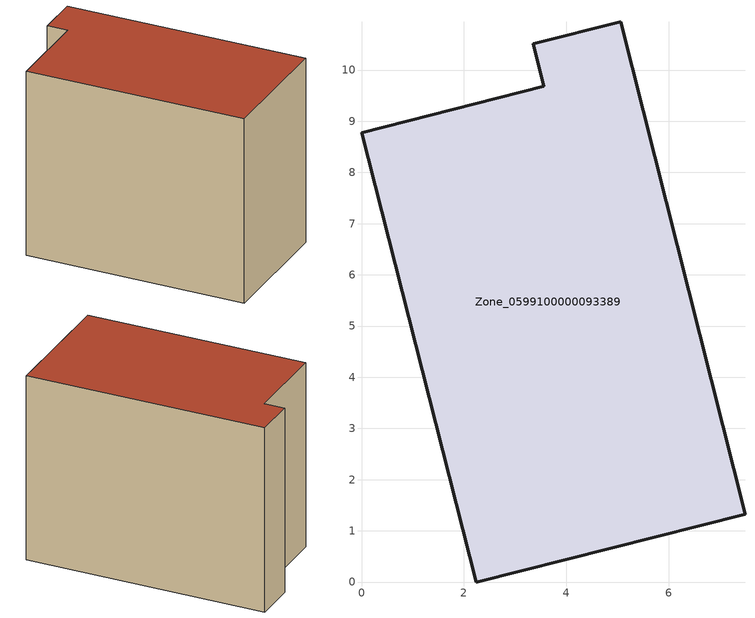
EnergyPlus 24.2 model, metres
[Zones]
Zone_0599100000093389
 floor ground (C_G): 5.06,10.94 7.49,1.32 2.24,0 0,8.78 3.56,9.68 3.35,10.51 z0
 wall outside (C_F): 2.24,0 7.49,1.32 5.06,10.94 3.35,10.51 3.56,9.68 0,8.78 2.24,0 z0:7.82
 roof outside (C_R): 7.49,1.32 5.06,10.94 3.35,10.51 3.56,9.68 0,8.78 2.24,0 z7.82
[BUILDING]
Pand.0599100000093389: North Axis=0; Terrain=City; Loads Convergence Tolerance Value=0.04; Temperature Convergence Tolerance Value=0.4; Solar Distribution=FullExterior; Maximum Number of Warmup Days=25; Minimum Number of Warmup Days=1
[Site:Location]
Rotterdam.The.Hague.AP_ZH_NLD Design_Conditions: Latitude=51.96; Longitude=4.45; Time Zone=1; Elevation=-4.5
[SITE:GROUNDTEMPERATURE:BUILDINGSURFACE]
18, 18, 18, 18, 18, 18, 18, 18, 18, 18, 18, 18
[MATERIAL] Thermal Absorptance=0.9; Solar Absorptance=0.7; Visible Absorptance=0.7
Name | Roughness | Thickness | Conductivity | Density | Specific Heat
G.TI.1975-1991 | MediumSmooth | 0.15 | 0.288461 | 540 | 1210
F.TI.1975-1991 | Rough | 0.3 | 0.230769 | 1920 | 840
R.TI.1975-1991 | MediumRough | 0.2 | 0.153846 | 1500 | 1000
[CONSTRUCTION]
C_G: G.TI.1975-1991
C_F: F.TI.1975-1991
C_R: R.TI.1975-1991
[ZONE]
Zone_0599100000093389: Type=1; Multiplier=1; Ceiling Height=Autocalculate; Volume=Autocalculate; Floor Area=autocalculate; Part of Total Floor Area=Yes
[ZONEINFILTRATION:DESIGNFLOWRATE]
Infil_Zone_0599100000093389: Zone or ZoneList or Space or SpaceList=Zone_0599100000093389; Schedule=AlwaysOn; Design Flow Rate Calculation Method=Flow/Area; Flow Rate per Floor Area=0.003; Constant Term Coefficient=1; Temperature Term Coefficient=0; Velocity Term Coefficient=0; Velocity Squared Term Coefficient=0
[HVACTEMPLATE:ZONE:IDEALLOADSAIRSYSTEM]
Zone_0599100000093389: Maximum Heating Supply Air Temperature=50; Minimum Cooling Supply Air Temperature=13; Maximum Heating Supply Air Humidity Ratio=0.0156; Minimum Cooling Supply Air Humidity Ratio=0.0077; Heating Limit=NoLimit; Cooling Limit=NoLimit; Dehumidification Control Type=ConstantSensibleHeatRatio; Cooling Sensible Heat Ratio=0.7; Dehumidification Setpoint=60; Humidification Control Type=None; Humidification Setpoint=30; Outdoor Air Method=None; Outdoor Air Flow Rate per Person=0.00944; Outdoor Air Flow Rate per Zone Floor Area=0; Outdoor Air Flow Rate per Zone=0; Demand Controlled Ventilation Type=None; Outdoor Air Economizer Type=NoEconomizer; Heat Recovery Type=None; Sensible Heat Recovery Effectiveness=0.7; Latent Heat Recovery Effectiveness=0.65
[ZONECONTROL:THERMOSTAT]
ThermostatControl_Zone_0599100000093389: Zone or ZoneList=Zone_0599100000093389; Control Type Schedule=DualSetpointControlType; Control 1=Thermostat_Zone_0599100000093389; Temperature Difference Between Cutout And Setpoint=0
[THERMOSTATSETPOINT:DUALSETPOINT]
Thermostat_Zone_0599100000093389: Heating Setpoint Temperature Schedule=HeatingSetpoint_Zone_0599100000093389; Cooling Setpoint Temperature Schedule=CoolingSetpoint_Zone_0599100000093389
[SCHEDULE:COMPACT]
HeatingSetpoint_Zone_0599100000093389: Through: 12/31, For: AllDays, Until: 24:00, 21
CoolingSetpoint_Zone_0599100000093389: Through: 12/31, For: AllDays, Until: 24:00, 24
DualSetpointControlType: Through: 12/31, For: AllDays, Until: 24:00, 4
AlwaysOn: Through: 12/31, For: AllDays, Until: 24:00, 1
